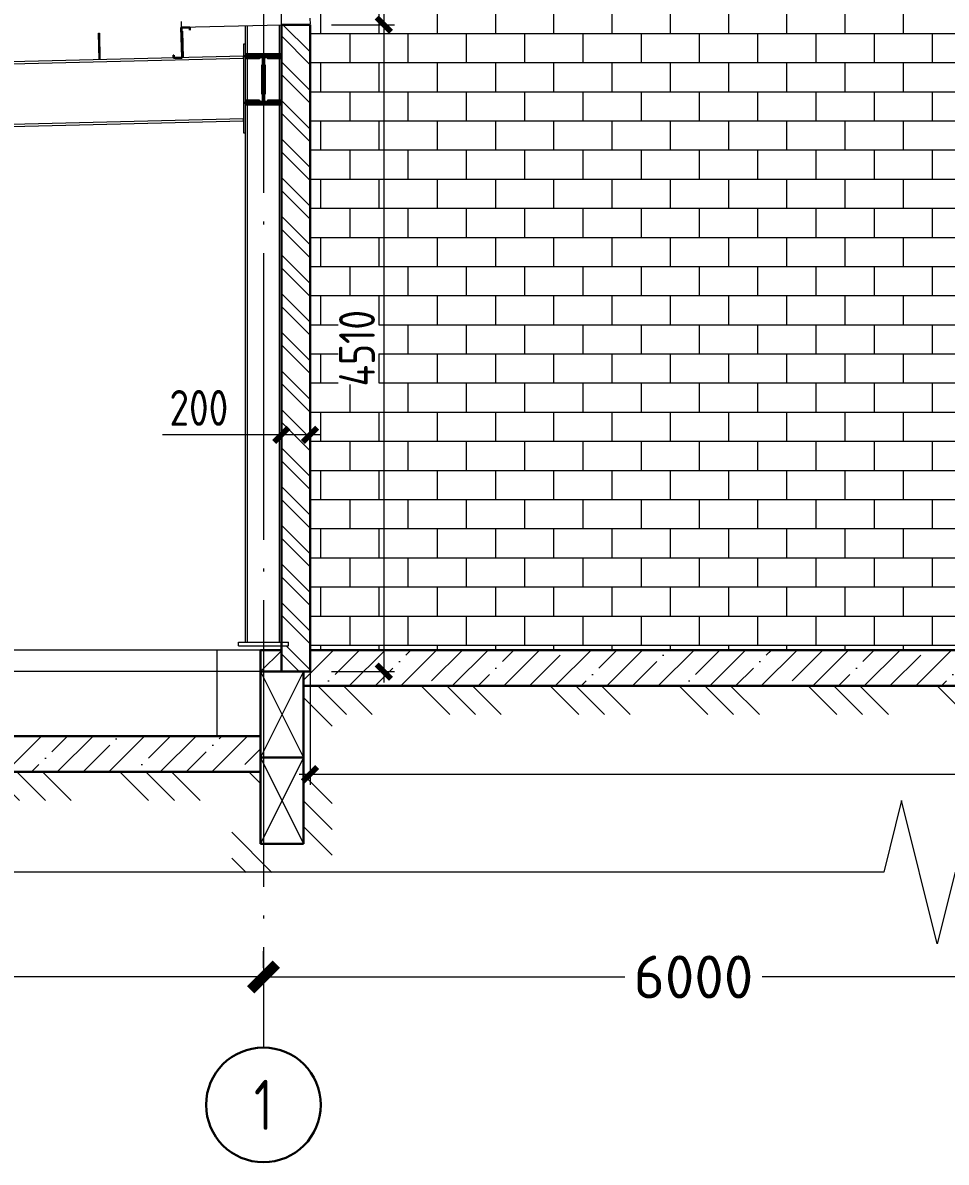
# Model space of a CAD drawing. Extents: x -965262 to 1142518, y -357520 to 71675.
# Drawn here: x 860740 to 867181, y -194244 to -186296 of the extents above; entities that cross this region are included whole.
import ezdxf

# ---------------------------------------------------------------- set-up
doc = ezdxf.new("R2010")
doc.units = 0
doc.header["$LTSCALE"] = 10
doc.linetypes.add('DOTE', pattern=[2.4200000000000004, 2, -0.2, 0.02, -0.2])
doc.layers.get('0').update_dxf_attribs({"linetype": 'CONTINUOUS', "lineweight": 30})
doc.layers.get('Defpoints').update_dxf_attribs({"linetype": 'CONTINUOUS'})
doc.layers.add('DOTE', color=7, linetype='DOTE', lineweight=9)
doc.styles.add('GOST 2.304', font='isocpeur.ttf', dxfattribs={"width": 0.75, "height": 250})
doc.styles.get("Standard").update_dxf_attribs({"font": 'isocpeur.ttf', "height": 300})
doc.styles.add('ГОСТ 2м', font='isocpeur.ttf', dxfattribs={"width": 0.8, "height": 250})
doc.dimstyles.get("Standard").update_dxf_attribs({"dimscale": 100, "dimtxt": 300, "dimasz": 1.8, "dimexe": 1.8, "dimexo": 0.625, "dimgap": 0.9, "dimtad": 0, "dimdec": 0, "dimzin": 0, "dimdsep": 46, "dimtxsty": 'Standard', "dimblk": 'ARCHTICK', "dimcen": 0.9, "dimclrd": 256, "dimclre": 256, "dimclrt": 256, "dimadec": 0, "dimazin": 0, "dimtfac": 1, "dimtdec": 0, "dimtofl": 0, "dimtmove": 0, "dimatfit": 3, "dimfxl": 1, "dimtolj": 1, "dimtzin": 0, "dimlwd": 15, "dimlwe": 15, "dimarcsym": 0})
doc.dimstyles.new('ГОСТ 2м', dxfattribs={"dimtxt": 250, "dimasz": 100, "dimexe": 75, "dimexo": 150, "dimgap": 62.5, "dimtad": 1, "dimdec": 0, "dimtxsty": 'ГОСТ 2м', "dimblk": 'ARCHTICK', "dimcen": 150, "dimdle": 75, "dimclrd": 256, "dimclre": 256, "dimclrt": 256, "dimadec": 0, "dimazin": 0, "dimtfac": 1, "dimtdec": 0, "dimtmove": 0, "dimatfit": 3, "dimldrblk": 'OBLIQUE', "dimfxl": 1, "dimlwd": 15, "dimlwe": 15, "dimarcsym": 0})

# ---------------------------------------------------------------- blocks, each defined once
blk = doc.blocks.new('102')
at = {"lineweight": 15}
for p, q in [((306030.1883879518, 151543.2528892878), (306030.1883879518, 151748.7206636268)), ((306044.1883879518, 151552.2528892878), (306044.1883879518, 151749.0728898159)), ((306266.1883879518, 151552.2528892878), (306266.1883879518, 151754.6581908155)), ((306280.1883879518, 151543.2528892878), (306280.1883879518, 151755.0104170048)), ((305004.4703948272, 151695.9278527706), (305010.468603777, 151696.074445384)), ((305008.9903337415, 151510.9830768178), (305004.4703948272, 151695.9278527706)), ((305010.468603777, 151696.074445384), (305014.9885426913, 151511.1296694313)), ((305584.2940777177, 151710.2286822725), (305590.2922866675, 151710.3752748859)), ((305588.814016632, 151525.2839063198), (305584.2940777177, 151710.2286822725)), ((305590.2922866675, 151710.3752748859), (305594.8122255818, 151525.4304989332)), ((306030.1883879495, 151620.7302734379), (306015.1883879495, 151620.7302734379)), ((306015.1883879495, 151620.7302734379), (306015.1883879495, 151000.7302734379)), ((306015.1883879518, 151535.7986987877), (303295.1883879518, 151468.7123458277)), ((303295.1883879518, 151454.7080882502), (306015.1883879518, 151521.7944412101)), ((306015.1883879518, 151521.7944412101), (306015.1883879518, 151535.7986987877)), ((306030.1883879518, 151217.2528892878), (306030.1883879518, 151529.2528892878)), ((306277.6883879518, 151552.2528892878), (306032.6883879518, 151552.2528892878)), ((306032.6883879518, 151552.2528892878), (306032.6883879518, 151543.2528892878)), ((306032.6883879518, 151529.2528892878), (306032.6883879518, 151517.2528892878)), ((306127.6883879518, 151517.2528892878), (306032.6883879518, 151517.2528892878)), ((306044.1883879518, 151229.2528892878), (306044.1883879518, 151517.2528892878)), ((306127.6883879518, 151529.2528892878), (306127.6883879518, 151517.2528892878)), ((306182.6883879518, 151529.2528892878), (306182.6883879518, 151517.2528892878)), ((306277.6883879518, 151517.2528892878), (306182.6883879518, 151517.2528892878)), ((306266.1883879518, 151229.2528892878), (306266.1883879518, 151517.2528892878)), ((306277.6883879518, 151552.2528892878), (306277.6883879518, 151543.2528892878)), ((306277.6883879518, 151529.2528892878), (306277.6883879518, 151517.2528892878)), ((306280.1883879518, 151217.2528892878), (306280.1883879518, 151529.2528892878)), ((306150.6883879518, 151473.2528892878), (306141.6883879518, 151473.2528892878)), ((306141.6883879518, 151473.2528892878), (306141.6883879518, 151273.2528892878)), ((306168.6883879518, 151473.2528892878), (306159.6883879518, 151473.2528892878)), ((306168.6883879518, 151273.2528892878), (306168.6883879518, 151473.2528892878)), ((306141.6883879518, 151273.2528892878), (306150.6883879518, 151273.2528892878)), ((306159.6883879518, 151273.2528892878), (306168.6883879518, 151273.2528892878)), ((306030.1883879518, 147447.6187667088), (306030.1883879518, 151203.2528892878)), ((306127.6883879518, 151229.2528892878), (306032.6883879518, 151229.2528892878)), ((306032.6883879518, 151229.2528892878), (306032.6883879518, 151217.2528892878)), ((306032.6883879518, 151203.2528892878), (306032.6883879518, 151194.2528892878)), ((306277.6883879518, 151194.2528892878), (306032.6883879518, 151194.2528892878)), ((306044.1883879518, 147447.6187667088), (306044.1883879518, 151194.2528892878)), ((306127.6883879518, 151229.2528892878), (306127.6883879518, 151217.2528892878)), ((306277.6883879518, 151229.2528892878), (306182.6883879518, 151229.2528892878)), ((306182.6883879518, 151229.2528892878), (306182.6883879518, 151217.2528892878)), ((306266.1883879518, 147447.6187667088), (306266.1883879518, 151194.2528892878)), ((306277.6883879518, 151229.2528892878), (306277.6883879518, 151217.2528892878)), ((306277.6883879518, 151203.2528892878), (306277.6883879518, 151194.2528892878)), ((306280.1883879518, 147447.6187667088), (306280.1883879518, 151203.2528892878)), ((306015.1883879518, 151099.6661056588), (303295.1883879518, 151032.5797526989)), ((306015.1883879518, 151085.6618480813), (306015.1883879518, 151099.6661056588)), ((303295.1883879518, 151018.5754951214), (306015.1883879518, 151085.6618480813)), ((306015.1883879495, 151000.7302734379), (306030.1883879495, 151000.7302734379)), ((305980.1883879518, 147422.6187667594), (305980.1883879518, 147447.6187667594)), ((305980.1883879518, 147447.6187667594), (306330.1883879518, 147447.6187667594)), ((306330.1883879518, 147422.6187667594), (306330.1883879518, 147447.6187667594)), ((305980.1883879518, 147422.6187667594), (306330.1883879518, 147422.6187667594))]:
    blk.add_line(p, q, dxfattribs=at)
for p, q in [((306030.1883879518, 151529.2528892878), (306030.1883879518, 151543.2528892878)), ((306030.1883879518, 151543.2528892878), (306280.1883879518, 151543.2528892878)), ((306150.6883879518, 151529.2528892878), (306030.1883879518, 151529.2528892878)), ((306277.6883879518, 151543.2528892878), (306032.6883879518, 151543.2528892878)), ((306127.6883879518, 151529.2528892878), (306032.6883879518, 151529.2528892878)), ((306150.6883879518, 151217.2528892878), (306150.6883879518, 151529.2528892878)), ((306280.1883879518, 151529.2528892878), (306159.6883879518, 151529.2528892878)), ((306159.6883879518, 151529.2528892878), (306159.6883879518, 151217.2528892878)), ((306277.6883879518, 151529.2528892878), (306182.6883879518, 151529.2528892878)), ((306280.1883879518, 151543.2528892878), (306280.1883879518, 151529.2528892878)), ((306030.1883879518, 151203.2528892878), (306030.1883879518, 151217.2528892878)), ((306030.1883879518, 151217.2528892878), (306150.6883879518, 151217.2528892878)), ((306030.1883879518, 151203.2528892878), (306280.1883879518, 151203.2528892878)), ((306127.6883879518, 151217.2528892878), (306032.6883879518, 151217.2528892878)), ((306277.6883879518, 151203.2528892878), (306032.6883879518, 151203.2528892878)), ((306159.6883879518, 151217.2528892878), (306280.1883879518, 151217.2528892878)), ((306277.6883879518, 151217.2528892878), (306182.6883879518, 151217.2528892878)), ((306280.1883879518, 151217.2528892878), (306280.1883879518, 151203.2528892878))]:
    blk.add_line(p, q)
blk = doc.blocks.new('_ArchTick')
at = {"color": 0, "linetype": 'ByBlock', "lineweight": 0, "const_width": 0.4}
blk.add_lwpolyline([(-0.5, -0.5), (0.5, 0.5)], dxfattribs=at)
blk = doc.blocks.new('*D625')
at = {"lineweight": 15, "transparency": 16777216}
for p, q in [((856418.2524775865, -192889.1247830632), (856418.2524775865, -192771.6247830631)), ((862418.2524775867, -192889.1247830632), (862418.2524775867, -192771.6247830631)), ((856418.2524775865, -192951.6247830631), (858938.2524775866, -192951.6247830631)), ((862418.2524775867, -192951.6247830631), (859898.2524775866, -192951.6247830631))]:
    blk.add_line(p, q, dxfattribs=at)
at = {"layer": 'Defpoints', "color": 0, "lineweight": 15, "transparency": 16777216}
for p in [(856418.2524775865, -192951.6247830632), (856418.2524775865, -192951.6247830631), (862418.2524775867, -192951.6247830632)]:
    blk.add_point(p, dxfattribs=at)
at = {"lineweight": 15, "transparency": 16777216, "xscale": 180, "yscale": 180, "zscale": 180, "rotation": 180}
blk.add_blockref('_ArchTick', (856418.2524775865, -192951.6247830631), dxfattribs=at)
at = {"lineweight": 15, "transparency": 16777216, "xscale": 180, "yscale": 180, "zscale": 180}
blk.add_blockref('_ArchTick', (862418.2524775867, -192951.6247830631), dxfattribs=at)
at = {"lineweight": 15, "transparency": 16777216, "insert": (859418.2524775866, -192951.6247830631), "char_height": 300, "attachment_point": 5}
blk.add_mtext('\\A1;6000', dxfattribs=at)
blk = doc.blocks.new('*D626')
at = {"lineweight": 15, "transparency": 16777216}
for p, q in [((862418.2524775865, -192889.1247830632), (862418.2524775865, -192771.6247830631)), ((868418.2524775867, -192889.1247830632), (868418.2524775867, -192771.6247830631)), ((862418.2524775865, -192951.6247830631), (864938.2524775866, -192951.6247830631)), ((868418.2524775867, -192951.6247830631), (865898.2524775866, -192951.6247830631))]:
    blk.add_line(p, q, dxfattribs=at)
at = {"layer": 'Defpoints', "color": 0, "lineweight": 15, "transparency": 16777216}
for p in [(862418.2524775865, -192951.6247830632), (862418.2524775865, -192951.6247830631), (868418.2524775867, -192951.6247830632)]:
    blk.add_point(p, dxfattribs=at)
at = {"lineweight": 15, "transparency": 16777216, "xscale": 180, "yscale": 180, "zscale": 180, "rotation": 180}
blk.add_blockref('_ArchTick', (862418.2524775865, -192951.6247830631), dxfattribs=at)
at = {"lineweight": 15, "transparency": 16777216, "xscale": 180, "yscale": 180, "zscale": 180}
blk.add_blockref('_ArchTick', (868418.2524775867, -192951.6247830631), dxfattribs=at)
at = {"lineweight": 15, "transparency": 16777216, "insert": (865418.2524775866, -192951.6247830631), "char_height": 300, "attachment_point": 5}
blk.add_mtext('\\A1;6000', dxfattribs=at)
blk = doc.blocks.new('*D628')
at = {"lineweight": 15, "transparency": 16777216}
for p, q in [((863258.3608275524, -186234.5067246554), (863258.3608275524, -190896.8983749517)), ((862893.252477587, -186309.5067246554), (863333.3608275524, -186309.5067246554)), ((862893.2524775879, -190821.8983749517), (863333.3608275524, -190821.8983749517))]:
    blk.add_line(p, q, dxfattribs=at)
at = {"layer": 'Defpoints', "color": 0, "lineweight": 15, "transparency": 16777216}
for p in [(862743.252477587, -186309.5067246554), (862743.2524775879, -190821.8983749517), (863258.3608275524, -190821.8983749517)]:
    blk.add_point(p, dxfattribs=at)
at = {"lineweight": 15, "transparency": 16777216, "xscale": 100, "yscale": 100, "zscale": 100}
for p, rotation in [((863258.3608275524, -186309.5067246554), 90), ((863258.3608275524, -190821.8983749517), 270)]:
    blk.add_blockref('_ArchTick', p, dxfattribs=dict(at, rotation=rotation))
at = {"lineweight": 15, "transparency": 16777216, "insert": (863070.8608275524, -188565.7025498034), "char_height": 250, "attachment_point": 5, "rotation": 90, "style": 'ГОСТ 2м'}
blk.add_mtext('4510', dxfattribs=at)
blk = doc.blocks.new('_Oblique')
at = {"color": 0, "linetype": 'ByBlock', "lineweight": -2}
blk.add_line((-0.5, -0.5), (0.5, 0.5), dxfattribs=at)
blk = doc.blocks.new('*D629')
at = {"lineweight": 15, "transparency": 16777216}
for p, q in [((862543.2524775874, -189019.7327302267), (862543.2524775874, -189094.7327302267)), ((862543.2524775874, -189169.7327302267), (861715.2046074944, -189169.7327302267)), ((862818.2524775874, -189169.7327302267), (862543.2524775874, -189169.7327302267)), ((862743.2524775874, -189319.7327302266), (862743.2524775874, -189244.7327302267))]:
    blk.add_line(p, q, dxfattribs=at)
at = {"layer": 'Defpoints', "color": 0, "lineweight": 15, "transparency": 16777216}
for p in [(862543.2524775874, -189169.7327302267), (862543.2524775874, -189169.7327302267), (862743.2524775874, -189169.7327302266)]:
    blk.add_point(p, dxfattribs=at)
at = {"lineweight": 15, "transparency": 16777216, "xscale": 100, "yscale": 100, "zscale": 100, "rotation": 180}
blk.add_blockref('_ArchTick', (862543.2524775874, -189169.7327302267), dxfattribs=at)
at = {"lineweight": 15, "transparency": 16777216, "xscale": 100, "yscale": 100, "zscale": 100}
blk.add_blockref('_ArchTick', (862743.2524775874, -189169.7327302267), dxfattribs=at)
at = {"lineweight": 15, "transparency": 16777216, "insert": (861967.7046074944, -188982.2327302267), "char_height": 250, "attachment_point": 5, "style": 'ГОСТ 2м'}
blk.add_mtext('200', dxfattribs=at)
blk = doc.blocks.new('*D630')
at = {"lineweight": 15, "transparency": 16777216}
for p, q in [((862743.2524775879, -190821.8983749519), (862743.2524775879, -191612.3568625976)), ((874743.2524775865, -190821.8983749517), (874743.2524775865, -191612.3568625976)), ((862668.2524775879, -191537.3568625976), (874818.2524775865, -191537.3568625976))]:
    blk.add_line(p, q, dxfattribs=at)
at = {"layer": 'Defpoints', "color": 0, "lineweight": 15, "transparency": 16777216}
for p in [(862743.2524775879, -190671.8983749519), (874743.2524775865, -190671.8983749517), (874743.2524775865, -191537.3568625976)]:
    blk.add_point(p, dxfattribs=at)
at = {"lineweight": 15, "transparency": 16777216, "xscale": 100, "yscale": 100, "zscale": 100, "rotation": 180}
blk.add_blockref('_ArchTick', (862743.2524775879, -191537.3568625976), dxfattribs=at)
at = {"lineweight": 15, "transparency": 16777216, "xscale": 100, "yscale": 100, "zscale": 100}
blk.add_blockref('_ArchTick', (874743.2524775865, -191537.3568625976), dxfattribs=at)
at = {"lineweight": 15, "transparency": 16777216, "insert": (868743.2524775872, -191349.8568625976), "char_height": 250, "attachment_point": 5, "style": 'ГОСТ 2м'}
blk.add_mtext('12000', dxfattribs=at)

msp = doc.modelspace()

# ---------------------------------------------------------------- hatches: boundary and pattern name
at = {"lineweight": 15}
h = msp.add_hatch(dxfattribs=at)
h.set_pattern_fill('AR-B816', color=4, style=0)
h.set_pattern_definition([(0, (2194388.568320121, -227619.7762318348), (0, 203.2), []), (90, (2194388.568320121, -227619.7762318348), (-203.2, 203.2), [203.2, -203.2])])
h.paths.add_polyline_path([(862743.2524775879, -190671.8983749517), (874743.2524775865, -190671.8983749517), (874743.2524775865, -183781.8983749517), (862743.2524775879, -183781.8983749517)])
h.paths.add_polyline_path([(862543.252477587, -186169.4624233476), (862743.2524775879, -186164.5192092468), (862743.2524775879, -183781.8983749517), (862543.252477587, -183781.8983749517)])
h.paths.add_polyline_path([(862939.4392787477, -188818.8140823544), (863222.777288438, -188818.8140823544), (863222.777288438, -188312.4937306138), (862939.4392787477, -188312.4937306138)], flags=0)
h.paths.add_polyline_path([(873661.0004982215, -187505.8467223799), (873951.8970960502, -187505.8467223799), (873951.8970960502, -186939.2980005034), (873661.0004982215, -186939.2980005034)], flags=0)
h.paths.add_polyline_path([(874743.2524775865, -183781.8983749517), (862543.2524775879, -183781.8983749517), (862543.2524775879, -183761.8983749517), (874743.2524775865, -183761.8983749517)])
h.paths.add_polyline_path([(874078.0017066638, -187539.3983749519), (874078.0017066638, -186894.3983749519), (873478.0017066638, -186894.3983749519), (873478.0017066638, -187539.3983749519)], flags=24)
h.paths.add_polyline_path([(863358.3608275524, -188898.2025498037), (863358.3608275524, -188233.2025498037), (862758.3608275524, -188233.2025498037), (862758.3608275524, -188898.2025498037)], flags=24)
h = msp.add_hatch(dxfattribs=at)
h.set_pattern_fill('ANSI32', color=4, scale=20, angle=90, style=0)
h.set_pattern_definition([(135, (870498.3435836278, -185991.6256344805), (-134.7038418160373, -134.7038418160373), []), (135, (870498.3435836278, -185901.8230344806), (-134.7038418160373, -134.7038418160373), [])])
h.paths.add_polyline_path([(862743.2524775874, -188571.8983749519), (862543.2524775872, -188571.8983749519), (862543.2524775872, -190616.8983748319), (862593.2524775872, -190616.8983748319), (862593.2524775872, -190641.8983748319), (862543.2524775879, -190641.8983748319), (862543.2524775879, -190821.8983749517), (862743.2524775879, -190821.8983749517)])
h.paths.add_polyline_path([(862743.252477587, -186304.4749219532), (862543.252477587, -186309.5067246555), (862543.2524775874, -188571.8983749519), (862743.2524775874, -188571.8983749519)])
h.paths.add_polyline_path([(862543.252477587, -186309.5067246555), (862743.252477587, -186309.5067246555), (862743.252477587, -186304.4749219532)])
h = msp.add_hatch(dxfattribs=at)
h.set_pattern_fill('ANSI35', color=256, scale=40, style=0)
h.set_pattern_definition([(45, (2194105.714102949, -226628.2848894402), (-179.605122421383, 179.6051224213831), []), (45, (2194285.319302949, -226628.2848894402), (-179.605122421383, 179.6051224213831), [317.5, -63.5, 0, -63.5])])
h.paths.add_polyline_path([(879194.9448179754, -190671.8983749517), (878122.2790572774, -190671.8983749517), (878122.2790572774, -190921.8983749517), (879194.9448179754, -190921.8983749517)], flags=17)
h.paths.add_polyline_path([(862398.252477587, -190671.8983749517), (862093.2524775872, -190671.8983749517), (862093.2524775872, -190821.8983749517), (862398.252477587, -190821.8983749517)], flags=16)
h.paths.add_polyline_path([(856408.2524775872, -190671.8983749517), (856108.252477587, -190671.8983749517), (856108.252477587, -190771.8983749517), (856108.2524775872, -190821.8983749517), (856408.2524775872, -190821.8983749517)])
h.paths.add_polyline_path([(862418.2524775867, -190671.8983749517), (862093.2524775872, -190671.8983749517), (862093.2524775872, -190821.8983749517), (862418.2524775867, -190821.8983749517)])
h.paths.add_polyline_path([(862543.2524775879, -190671.8983749517), (862418.2524775867, -190671.8983749517), (862418.2524775867, -190821.8983749517), (862543.2524775879, -190821.8983749517)])
h.paths.add_polyline_path([(859418.2524775867, -191271.8983749516), (856418.2524775867, -191271.8983749516), (856418.2524775867, -191521.8983749517), (859418.2524775867, -191521.8983749517)])
h.paths.add_polyline_path([(862398.2524775874, -191421.8983749512), (862398.2524775874, -191271.8983749516), (859418.2524775867, -191271.8983749516), (859418.2524775867, -191521.8983749517), (862398.252477587, -191521.8983749517)])
h.paths.add_polyline_path([(868418.2524775867, -190671.8983749517), (862743.2524775879, -190671.8983749517), (862743.2524775879, -190821.8983749517), (862698.2524775872, -190821.8983749517), (862698.2524775872, -190921.8983749517), (868418.2524775867, -190921.8983749517)])
h.paths.add_polyline_path([(874418.2524775867, -190671.8983749517), (868418.2524775867, -190671.8983749517), (868418.2524775867, -190921.8983749517), (874418.2524775867, -190921.8983749517)])
h.paths.add_polyline_path([(879194.9448179754, -190671.8983749517), (874418.2524775867, -190671.8983749517), (874418.2524775867, -190921.8983749517), (879194.9448179754, -190921.8983749517)])
h = msp.add_hatch(dxfattribs=at)
h.set_pattern_fill('MCSHATCHBG', color=256, scale=40, angle=90, style=0, pattern_type=2)
h.set_pattern_definition([(135, (848492.0851669556, -196597.3651029798), (-449.9999271199941, -449.999927119994), []), (135, (848492.0851669556, -196417.3651029798), (-449.9999271199941, -449.999927119994), []), (135, (848492.0851669556, -197137.3651029798), (-449.9999271199941, -449.999927119994), [])])
h.paths.add_polyline_path([(854913.7883634351, -191671.8983749517), (854913.7883634351, -191471.8983749517), (856108.2524775872, -191471.8983749517), (856108.2524775872, -192221.6868467024), (855908.2524775872, -192221.6868467024), (855908.2524775872, -191671.8983749517)])
h.paths.add_polyline_path([(856408.2524775874, -192221.6868467024), (856408.2524775874, -191521.8983749517), (862398.2524775874, -191521.8983749516), (862398.2524775872, -192021.8983749517), (862698.252477587, -192021.8983749517), (862698.2524775872, -190921.8983749517), (878122.2790572774, -190921.8983749512), (878122.2790572776, -191121.8983749516), (862898.252477587, -191121.8983749563), (862898.2524775874, -192221.8983749516), (862198.2524775874, -192221.8983749517), (862198.252477587, -191721.8983749516), (856608.2524775872, -191721.8983749516), (856608.2524775874, -192221.6868467024), (856418.252477587, -192221.6868467024)])

# ---------------------------------------------------------------- linework, layer by layer
at = {"color": 4, "lineweight": 15}
msp.add_line((862543.2524775879, -190671.8983749517, 8350.535095824747), (862543.2524775879, -183761.8983749516, 8350.535095824747), dxfattribs=at)
at = {"color": 6, "lineweight": 15}
for p, q in [((861844.0856791097, -186287.084414069, 6899.24516605563), (861845.0917212989, -186327.0717605567, 6899.24516605563)), ((862742.2464353964, -186264.4875754658, 6899.24516605563), (862743.252477587, -186304.4749219533, 6899.24516605563)), ((861845.0917212989, -186327.0717605567, 6899.24516605563), (862743.252477587, -186304.4749219533, 6899.24516605563))]:
    msp.add_line(p, q, dxfattribs=at)
for p, q in [((861845.1519717916, -186329.4665481271, 8350.535095824747), (861905.1340612809, -186328.0006216256, 8350.535095824747)), ((861850.243623174, -186537.804338953, 8350.535095824747), (861845.1519717916, -186329.4665481271, 8350.535095824747)), ((861903.573630268, -186329.6392353855, 8350.535095824747), (861846.7905855514, -186331.0269791402, 8350.535095824747)), ((861846.7905855514, -186331.0269791402, 8350.535095824747), (861851.8822369336, -186539.3647699661, 8350.535095824747)), ((861903.9987489532, -186347.0340413372, 8350.535095824747), (861903.573630268, -186329.6392353855, 8350.535095824747)), ((861905.1340612809, -186328.0006216256, 8350.535095824747), (861905.5982713397, -186346.9949499639, 8350.535095824747)), ((861791.4359373858, -186521.8363681294, 8350.535095824747), (861793.035459772, -186521.797276756, 8350.535095824747)), ((861791.9001474443, -186540.8306964678, 8350.535095824747), (861791.4359373858, -186521.8363681294, 8350.535095824747)), ((861791.9001474443, -186540.8306964678, 8350.535095824747), (861851.8813128418, -186539.3647925503, 8350.535095824747)), ((861793.035459772, -186521.797276756, 8350.535095824747), (861793.4605784577, -186539.1920827078, 8350.535095824747)), ((861793.4605784577, -186539.1920827078, 8350.535095824747), (861850.243623174, -186537.804338953, 8350.535095824747)), ((862398.252477587, -190671.8983749517, 8350.535095824747), (862543.2524775877, -190671.8983749517, 8350.535095824747)), ((862398.252477587, -190821.8983749517, 8350.535095824747), (862398.252477587, -190671.8983749517, 8350.535095824747)), ((862743.2524775879, -190671.8983749517, 8350.535095824747), (878122.2790572774, -190671.8983749517, 8350.535095824747)), ((862395.752477587, -190821.8983749517, 8350.535095824747), (862698.252477587, -190821.8983749517, 8350.535095824747)), ((862398.252477587, -190821.8983749517, 8350.535095824747), (862398.2524775874, -191421.8983749517, 8350.535095824747)), ((862698.2524775872, -190821.8983749517, 8350.535095824747), (862698.2524775872, -191421.8983749517, 8350.535095824747)), ((862698.252477587, -190921.8983749517, 8350.535095824747), (878122.2790572774, -190921.8983749517, 8350.535095824747)), ((856408.2524775872, -191271.8983749516, 8350.535095824747), (862398.2524775874, -191271.8983749516, 8350.535095824747)), ((862398.2524775874, -191421.8983749517, 8350.535095824747), (862698.252477587, -191421.8983749517, 8350.535095824747)), ((862398.252477587, -191421.8983749517, 8350.535095824747), (862398.2524775872, -192021.8983749517, 8350.535095824747)), ((862698.2524775872, -191421.8983749517, 8350.535095824747), (862698.2524775874, -192021.8983749517, 8350.535095824747)), ((856408.2524775872, -191521.8983749516, 8350.535095824747), (862398.2524775874, -191521.8983749516, 8350.535095824747)), ((862398.2524775874, -192021.8983749517, 8350.535095824747), (862698.252477587, -192021.8983749517, 8350.535095824747))]:
    msp.add_line(p, q)
at = {"color": 4}
for p, q in [((862543.252477587, -186309.5067246555, 8350.535095824747), (862543.2524775879, -190821.8983749517, 8350.535095824747)), ((862543.252477587, -186309.5067246555, 8350.535095824747), (862743.252477587, -186309.5067246554, 8350.535095824747)), ((862743.252477587, -186309.5067246554, 8350.535095824747), (862743.2524775879, -190821.8983749517, 8350.535095824747)), ((862543.2204959132, -190821.8983749517, 8350.535095824747), (862743.220495913, -190821.8983749517, 8350.535095824747))]:
    msp.add_line(p, q, dxfattribs=at)
at = {"lineweight": 15}
for p, q in [((862543.2524775872, -186521.2642523726, 8350.535095824747), (862543.2524775872, -186309.5067246556, 8350.535095824747)), ((862543.2524775872, -190616.8983748319, 8350.535095824747), (862543.2524775872, -186861.2642523726, 8350.535095824747)), ((862398.252477587, -190671.8983749517, 8350.535095824747), (856408.2524775872, -190671.8983749517, 8350.535095824747)), ((862093.2524775872, -190671.8983749517, 8350.535095824747), (862093.2524775872, -191271.8983749516, 8350.535095824747)), ((862093.2524775872, -190671.8983749517, 8350.535095824747), (862093.2524775872, -190821.8983749517, 8350.535095824747)), ((862398.252477587, -190821.8983749517, 8350.535095824747), (856408.2524775872, -190821.8983749517, 8350.535095824747)), ((862398.252477587, -190821.8983749517, 8350.535095824747), (862698.2524775872, -191421.8983749517, 8350.535095824747)), ((862698.2524775872, -190821.8983749517, 8350.535095824747), (862398.252477587, -191421.8983749517, 8350.535095824747)), ((862398.252477587, -191421.8983749517, 8350.535095824747), (862698.2524775874, -192021.8983749517, 8350.535095824747)), ((862698.2524775872, -191421.8983749517, 8350.535095824747), (862398.2524775872, -192021.8983749517, 8350.535095824747))]:
    msp.add_line(p, q, dxfattribs=at)
at = {"color": 5, "lineweight": 15, "ltscale": 10, "extrusion": (-0.004749430851123311, -0.01906033951730587, -0.999807054568068)}
for points, elevation in [([(887504.8198770037, -23376.70837689935), (887504.8198770027, -22861.32017369643)], -9725.975100305754), ([(887988.3908970997, -22982.58798621501), (887988.3908970999, -22467.19978301294)], -9687.85442127115)]:
    msp.add_lwpolyline(points, dxfattribs=dict(at, elevation=elevation))
at = {"color": 5, "lineweight": 15, "ltscale": 10, "extrusion": (-0.004749430851123362, 0.01906033951730607, -0.999807054568068), "elevation": -17034.53598856338}
msp.add_lwpolyline([(-794793.7681939467, -396402.1980023836), (-794793.7681939461, -395371.4215959791)], dxfattribs=at)
at = {"color": 5, "lineweight": 15, "ltscale": 10, "extrusion": (0, 1, 0), "elevation": -192221.6868467024}
msp.add_lwpolyline([(-866744.9664006452, 9275.030005384702), (-855866.0110683327, 10159.02951648102)], dxfattribs=at)
at = {"layer": 'DOTE', "lineweight": 5, "ltscale": 100, "extrusion": (0, -1, 0)}
msp.add_line((862418.2524775867, -183062.8964473571, 6899.24516605563), (862418.2524775867, -193443.8917609691, 6899.24516605563), dxfattribs=at)
at = {"layer": 'DOTE', "linetype": 'Continuous', "lineweight": 30}
msp.add_circle((862418.2524775867, -193843.891760969, 6899.24516605563), 400, dxfattribs=at)

# ---------------------------------------------------------------- block references
msp.add_blockref('102', (556263.0640896354, -338064.5171416604, 8350.535095824747))

# ---------------------------------------------------------------- texts
at = {"layer": 'DOTE', "linetype": 'Continuous', "lineweight": 30, "ltscale": 100, "insert": (862418.2524775867, -193843.8917609692, 6899.245166055655), "char_height": 350, "width": 800.00000000004, "attachment_point": 5, "style": 'GOST 2.304'}
msp.add_mtext('1', dxfattribs=at)

# ---------------------------------------------------------------- dimensions: what is measured, and where the dimension line sits
at = {"lineweight": 15}
dim = msp.add_linear_dim(base=(863258.3608275524, -190821.8983749517, 8350.535095824747), p1=(862743.252477587, -186309.5067246554, 8350.535095824747), p2=(862743.2524775879, -190821.8983749517, 8350.535095824747), angle=90, text='4510', dimstyle='ГОСТ 2м', dxfattribs=at)
dim.commit()
dim.dimension.update_dxf_attribs({"geometry": '*D628', "text_midpoint": (863070.8608275524, -188565.7025498034, 8350.535095824747)})
dim = msp.add_linear_dim(base=(862543.2524775874, -189169.7327302267, 8350.535095824747), p1=(862743.2524775874, -189169.7327302266, 8350.535095824747), p2=(862543.2524775874, -189169.7327302267, 8350.535095824747), dimstyle='ГОСТ 2м', dxfattribs=at)
dim.commit()
dim.dimension.update_dxf_attribs({"geometry": '*D629', "text_midpoint": (861967.7046074944, -189169.7327302267, 8350.535095824747), "dimtype": 160})
dim = msp.add_linear_dim(base=(874743.2524775865, -191537.3568625976, 8350.535095824747), p1=(862743.2524775879, -190671.8983749519, 8350.535095824747), p2=(874743.2524775865, -190671.8983749517, 8350.535095824747), dimstyle='ГОСТ 2м', dxfattribs=at)
dim.commit()
dim.dimension.update_dxf_attribs({"geometry": '*D630', "text_midpoint": (868743.2524775872, -191349.8568625976, 8350.535095824747)})
for base, p1, p2, picture, middle in [((856418.2524775865, -192951.6247830631, 6899.24516605563), (862418.2524775867, -192951.6247830632, 6899.24516605563), (856418.2524775865, -192951.6247830632, 6899.24516605563), '*D625', (859418.2524775866, -192951.6247830631, 6899.24516605563)), ((862418.2524775865, -192951.6247830631, 6899.24516605563), (868418.2524775867, -192951.6247830632, 6899.24516605563), (862418.2524775865, -192951.6247830632, 6899.24516605563), '*D626', (865418.2524775866, -192951.6247830631, 6899.24516605563))]:
    dim = msp.add_linear_dim(base=base, p1=p1, p2=p2, dimstyle='Standard', override={"dimdec": 0}, dxfattribs=at)
    dim.commit()
    dim.dimension.update_dxf_attribs({"geometry": picture, "text_midpoint": middle})

doc.saveas('drawing.dxf')
